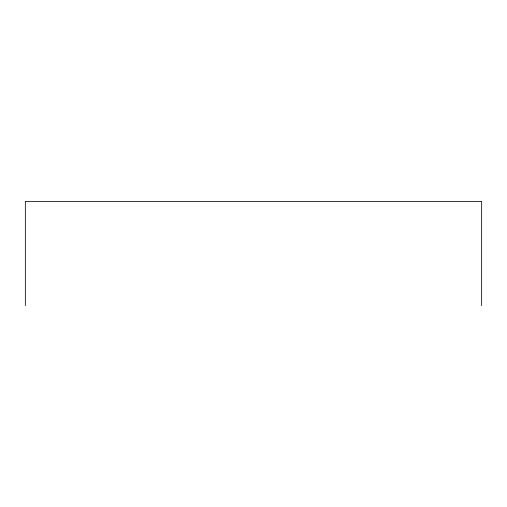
<?xml version="1.0" encoding="UTF-8"?>
<svg xmlns="http://www.w3.org/2000/svg" width="507" height="507" viewBox="0 0 507 507"><rect width="100%" height="100%" fill="white"/><g stroke="black" fill="none" stroke-linecap="round" stroke-linejoin="round"><path stroke-width="0.76" d="M481.65 305.607L481.65 201.393L25.35 201.393L25.35 305.607"/></g></svg>
